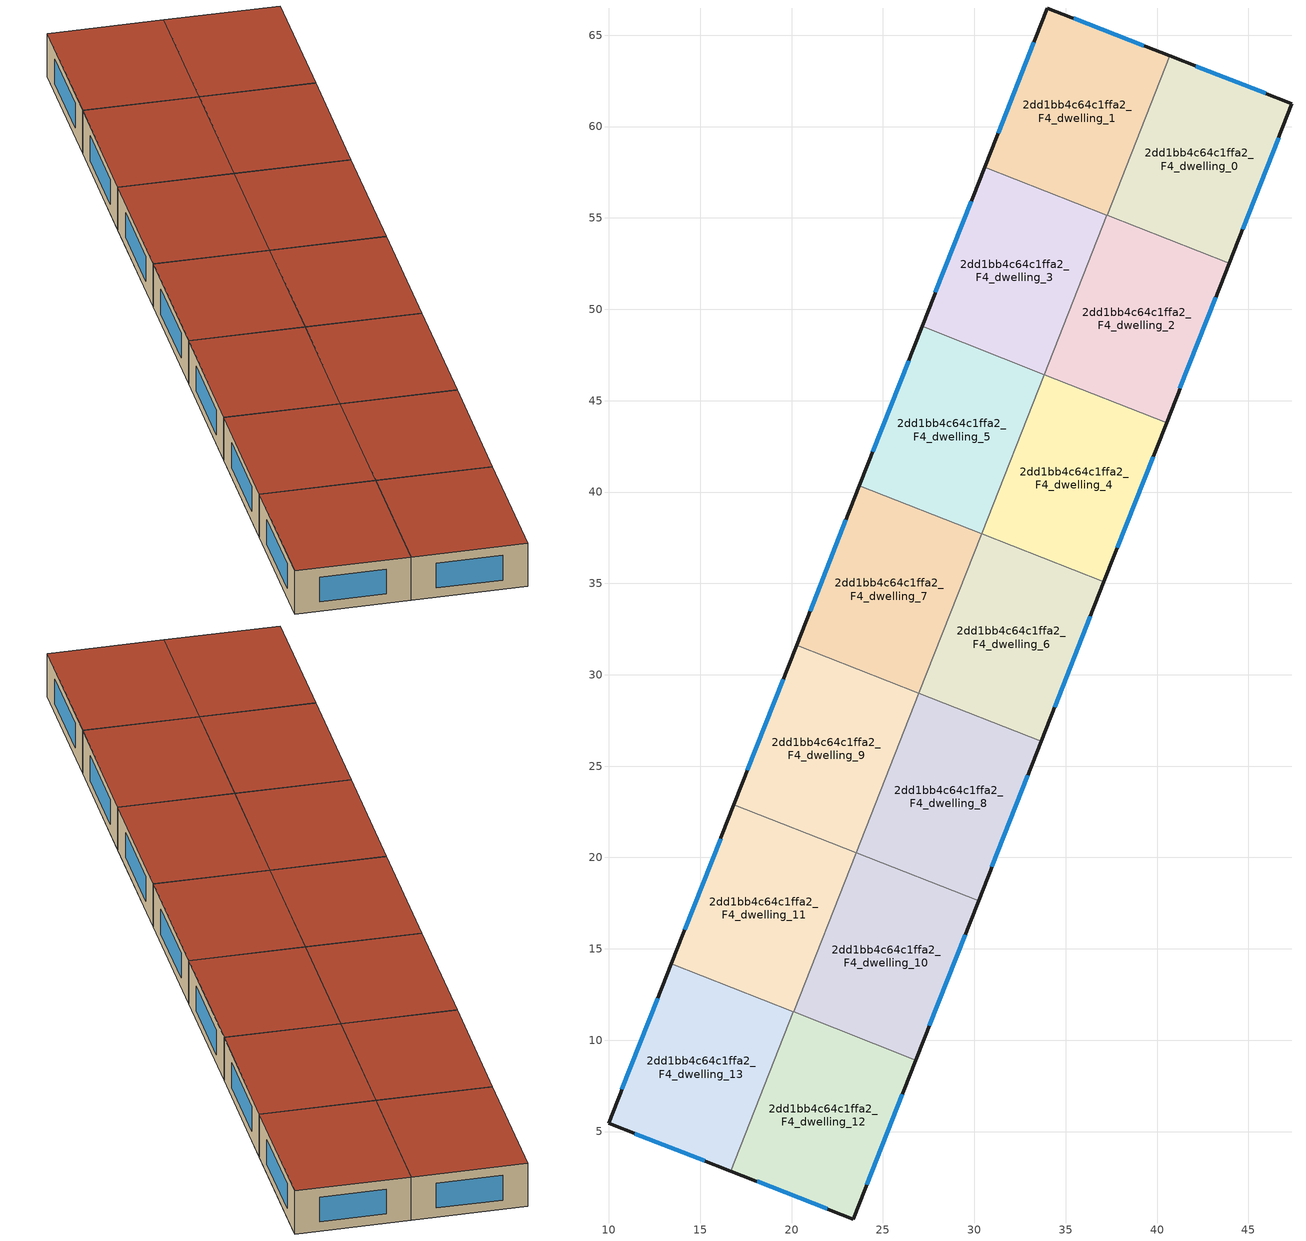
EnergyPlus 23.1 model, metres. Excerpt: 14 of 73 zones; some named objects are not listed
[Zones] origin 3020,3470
2dd1bb4c64c1ffa2_F4_dwelling_0
 floor to 2dd1bb4c64c1ffa2_F3_dwelling_0 (EU_floor_Construction): 47.39,61.26 43.95,52.52 37.27,55.15 40.7,63.87 z12
 wall outside (EU_wall_Construction): 43.95,52.52 47.39,61.26 40.7,63.87 z12:15
 wall to 2dd1bb4c64c1ffa2_F4_dwelling_1 (EU_wall_Construction): 40.7,63.87 37.27,55.15 z12:15
 wall to 2dd1bb4c64c1ffa2_F4_dwelling_2 (EU_wall_Construction): 37.27,55.15 43.95,52.52 z12:15
 window (EU_Window_Construction): 45.95,61.82 42.13,63.31 / 44.68,54.39 46.65,59.39 z12.64:14.36
 roof outside (EU_roof_Construction): 43.95,52.52 47.39,61.26 40.7,63.87 37.27,55.15 z15
2dd1bb4c64c1ffa2_F4_dwelling_1
 floor to 2dd1bb4c64c1ffa2_F3_dwelling_1 (EU_floor_Construction): 40.7,63.87 37.27,55.15 30.57,57.78 34,66.49 z12
 wall outside (EU_wall_Construction): 40.7,63.87 34,66.49 30.57,57.78 z12:15
 wall to 2dd1bb4c64c1ffa2_F4_dwelling_3 (EU_wall_Construction): 30.57,57.78 37.26,55.15 z12:15
 window (EU_Window_Construction): 39.26,64.43 35.43,65.93 / 33.26,64.62 31.3,59.64 z12.64:14.36
 roof outside (EU_roof_Construction): 37.27,55.15 40.7,63.87 34,66.49 30.57,57.78 z15
2dd1bb4c64c1ffa2_F4_dwelling_10
 floor to 2dd1bb4c64c1ffa2_F3_dwelling_10 (EU_floor_Construction): 30.23,17.64 26.8,8.92 20.11,11.55 23.54,20.27 z12
 wall outside (EU_wall_Construction): 26.8,8.92 30.23,17.64 z12:15
 wall to 2dd1bb4c64c1ffa2_F4_dwelling_11 (EU_wall_Construction): 23.54,20.27 20.11,11.55 z12:15
 wall to 2dd1bb4c64c1ffa2_F4_dwelling_8 (EU_wall_Construction): 30.23,17.64 23.54,20.27 z12:15
 wall to 2dd1bb4c64c1ffa2_F4_dwelling_12 (EU_wall_Construction): 20.11,11.55 26.8,8.92 z12:15
 window (EU_Window_Construction): 27.54,10.78 29.5,15.77 z12.64:14.36
 roof outside (EU_roof_Construction): 26.8,8.92 30.23,17.64 23.54,20.27 20.11,11.55 z15
2dd1bb4c64c1ffa2_F4_dwelling_11
 floor to 2dd1bb4c64c1ffa2_F3_dwelling_11 (EU_floor_Construction): 23.54,20.27 20.11,11.55 13.42,14.18 16.85,22.9 z12
 wall outside (EU_wall_Construction): 16.85,22.9 13.42,14.18 z12:15
 wall to 2dd1bb4c64c1ffa2_F4_dwelling_9 (EU_wall_Construction): 23.54,20.27 16.85,22.9 z12:15
 wall to 2dd1bb4c64c1ffa2_F4_dwelling_13 (EU_wall_Construction): 13.42,14.18 20.1,11.55 z12:15
 window (EU_Window_Construction): 16.11,21.03 14.15,16.05 z12.64:14.36
 roof outside (EU_roof_Construction): 20.11,11.55 23.54,20.27 16.85,22.9 13.42,14.18 z15
2dd1bb4c64c1ffa2_F4_dwelling_12
 floor to 2dd1bb4c64c1ffa2_F3_dwelling_12 (EU_floor_Construction): 26.8,8.92 23.38,0.22 16.67,2.83 20.1,11.55 z12
 wall outside (EU_wall_Construction): 16.67,2.83 23.38,0.22 26.8,8.92 z12:15
 wall to 2dd1bb4c64c1ffa2_F4_dwelling_13 (EU_wall_Construction): 20.1,11.55 16.67,2.83 z12:15
 window (EU_Window_Construction): 18.11,2.27 21.94,0.78 / 24.11,2.08 26.07,7.05 z12.64:14.36
 roof outside (EU_roof_Construction): 23.38,0.22 26.8,8.92 20.1,11.55 16.67,2.83 z15
2dd1bb4c64c1ffa2_F4_dwelling_13
 floor to 2dd1bb4c64c1ffa2_F3_dwelling_13 (EU_floor_Construction): 20.1,11.55 16.67,2.83 9.98,5.44 13.42,14.18 z12
 wall outside (EU_wall_Construction): 13.42,14.18 9.98,5.44 16.67,2.83 z12:15
 window (EU_Window_Construction): 11.42,4.88 15.24,3.39 / 12.68,12.31 10.72,7.32 z12.64:14.36
 roof outside (EU_roof_Construction): 16.67,2.83 20.1,11.55 13.42,14.18 9.98,5.44 z15
2dd1bb4c64c1ffa2_F4_dwelling_2
 floor to 2dd1bb4c64c1ffa2_F3_dwelling_2 (EU_floor_Construction): 43.95,52.52 40.52,43.8 33.83,46.43 37.26,55.15 z12
 wall outside (EU_wall_Construction): 40.52,43.8 43.95,52.52 z12:15
 wall to 2dd1bb4c64c1ffa2_F4_dwelling_4 (EU_wall_Construction): 33.83,46.43 40.52,43.8 z12:15
 wall to 2dd1bb4c64c1ffa2_F4_dwelling_3 (EU_wall_Construction): 37.26,55.15 33.83,46.43 z12:15
 window (EU_Window_Construction): 41.25,45.67 43.21,50.65 z12.64:14.36
 roof outside (EU_roof_Construction): 40.52,43.8 43.95,52.52 37.26,55.15 33.83,46.43 z15
2dd1bb4c64c1ffa2_F4_dwelling_3
 floor to 2dd1bb4c64c1ffa2_F3_dwelling_3 (EU_floor_Construction): 37.26,55.15 33.83,46.43 27.14,49.06 30.57,57.78 z12
 wall outside (EU_wall_Construction): 30.57,57.78 27.14,49.06 z12:15
 wall to 2dd1bb4c64c1ffa2_F4_dwelling_5 (EU_wall_Construction): 27.14,49.06 33.83,46.43 z12:15
 window (EU_Window_Construction): 29.84,55.91 27.87,50.93 z12.64:14.36
 roof outside (EU_roof_Construction): 33.83,46.43 37.26,55.15 30.57,57.78 27.14,49.06 z15
2dd1bb4c64c1ffa2_F4_dwelling_4
 floor to 2dd1bb4c64c1ffa2_F3_dwelling_4 (EU_floor_Construction): 40.52,43.8 37.09,35.08 30.4,37.71 33.83,46.43 z12
 wall outside (EU_wall_Construction): 37.09,35.08 40.52,43.8 z12:15
 wall to 2dd1bb4c64c1ffa2_F4_dwelling_5 (EU_wall_Construction): 33.83,46.43 30.4,37.71 z12:15
 wall to 2dd1bb4c64c1ffa2_F4_dwelling_6 (EU_wall_Construction): 30.4,37.71 37.09,35.08 z12:15
 window (EU_Window_Construction): 37.82,36.94 39.78,41.93 z12.64:14.36
 roof outside (EU_roof_Construction): 37.09,35.08 40.52,43.8 33.83,46.43 30.4,37.71 z15
2dd1bb4c64c1ffa2_F4_dwelling_5
 floor to 2dd1bb4c64c1ffa2_F3_dwelling_5 (EU_floor_Construction): 33.83,46.43 30.4,37.71 23.71,40.34 27.14,49.06 z12
 wall outside (EU_wall_Construction): 27.14,49.06 23.71,40.34 z12:15
 wall to 2dd1bb4c64c1ffa2_F4_dwelling_7 (EU_wall_Construction): 23.71,40.34 30.4,37.71 z12:15
 window (EU_Window_Construction): 26.41,47.19 24.44,42.21 z12.64:14.36
 roof outside (EU_roof_Construction): 30.4,37.71 33.83,46.43 27.14,49.06 23.71,40.34 z15
2dd1bb4c64c1ffa2_F4_dwelling_6
 floor to 2dd1bb4c64c1ffa2_F3_dwelling_6 (EU_floor_Construction): 37.09,35.08 33.66,26.36 26.97,28.99 30.4,37.71 z12
 wall outside (EU_wall_Construction): 33.66,26.36 37.09,35.08 z12:15
 wall to 2dd1bb4c64c1ffa2_F4_dwelling_8 (EU_wall_Construction): 26.97,28.99 33.66,26.36 z12:15
 wall to 2dd1bb4c64c1ffa2_F4_dwelling_7 (EU_wall_Construction): 30.4,37.71 26.97,28.99 z12:15
 window (EU_Window_Construction): 34.39,28.22 36.35,33.21 z12.64:14.36
 roof outside (EU_roof_Construction): 33.66,26.36 37.09,35.08 30.4,37.71 26.97,28.99 z15
2dd1bb4c64c1ffa2_F4_dwelling_7
 floor to 2dd1bb4c64c1ffa2_F3_dwelling_7 (EU_floor_Construction): 30.4,37.71 26.97,28.99 20.28,31.62 23.71,40.34 z12
 wall outside (EU_wall_Construction): 23.71,40.34 20.28,31.62 z12:15
 wall to 2dd1bb4c64c1ffa2_F4_dwelling_9 (EU_wall_Construction): 20.28,31.62 26.97,28.99 z12:15
 window (EU_Window_Construction): 22.98,38.47 21.01,33.49 z12.64:14.36
 roof outside (EU_roof_Construction): 26.97,28.99 30.4,37.71 23.71,40.34 20.28,31.62 z15
2dd1bb4c64c1ffa2_F4_dwelling_8
 floor to 2dd1bb4c64c1ffa2_F3_dwelling_8 (EU_floor_Construction): 33.66,26.36 30.23,17.64 23.54,20.27 26.97,28.99 z12
 wall outside (EU_wall_Construction): 30.23,17.64 33.66,26.36 z12:15
 wall to 2dd1bb4c64c1ffa2_F4_dwelling_9 (EU_wall_Construction): 26.97,28.99 23.54,20.27 z12:15
 window (EU_Window_Construction): 30.97,19.5 32.93,24.49 z12.64:14.36
 roof outside (EU_roof_Construction): 30.23,17.64 33.66,26.36 26.97,28.99 23.54,20.27 z15
2dd1bb4c64c1ffa2_F4_dwelling_9
 floor to 2dd1bb4c64c1ffa2_F3_dwelling_9 (EU_floor_Construction): 26.97,28.99 23.54,20.27 16.85,22.9 20.28,31.62 z12
 wall outside (EU_wall_Construction): 20.28,31.62 16.85,22.9 z12:15
 window (EU_Window_Construction): 19.54,29.75 17.58,24.77 z12.64:14.36
 roof outside (EU_roof_Construction): 23.54,20.27 26.97,28.99 20.28,31.62 16.85,22.9 z15
[Building]
EU S2 Campaign: North Axis=0; Terrain=City; Solar Distribution=FullExterior
[Site:Location]
Yerevan-Zvartnots.Intl.AP: Latitude=40.15; Longitude=44.383; Time Zone=4; Elevation=854
[SizingPeriod:WeatherFileDays]
AnnualSizingPeriod: Begin Month=1; Begin Day of Month=1; End Month=12; End Day of Month=31; Day of Week for Start Day=Monday; Use Weather File Daylight Saving Period=No; Use Weather File Rain and Snow Indicators=No
[MATERIAL]
EU_InternalMass_Material: Roughness=MediumRough; Thickness=0.1; Conductivity=1; Density=1800; Specific Heat=900; Thermal Absorptance=0.9; Solar Absorptance=0.7; Visible Absorptance=0.7
[MATERIAL:NOMASS] Roughness=MediumRough; Thermal Absorptance=0.9; Solar Absorptance=0.7; Visible Absorptance=0.7
Name | Thermal Resistance
EU_wall_NoMass | 1.05043
EU_roof_NoMass | 1.45357
EU_floor_NoMass | 0.478065
[WINDOWMATERIAL:SIMPLEGLAZINGSYSTEM]
EU_Window_SimpleGlazing: UFactor=2.5566; Solar Heat Gain Coefficient=0.75; Visible Transmittance=0.75
[CONSTRUCTION]
EU_wall_Construction: EU_wall_NoMass
EU_roof_Construction: EU_roof_NoMass
EU_floor_Construction: EU_floor_NoMass
EU_Window_Construction: EU_Window_SimpleGlazing
EU_InternalMass_Construction: EU_InternalMass_Material
[ZONE] Type=1; Multiplier=1; Ceiling Height=autocalculate; Floor Area=autocalculate; Part of Total Floor Area=Yes
Name | Volume
2dd1bb4c64c1ffa2_F4_dwelling_0 | 202.064
2dd1bb4c64c1ffa2_F4_dwelling_1 | 202.109
2dd1bb4c64c1ffa2_F4_dwelling_10 | 202.081
2dd1bb4c64c1ffa2_F4_dwelling_11 | 202.094
2dd1bb4c64c1ffa2_F4_dwelling_12 | 202.084
2dd1bb4c64c1ffa2_F4_dwelling_13 | 202.073
2dd1bb4c64c1ffa2_F4_dwelling_2 | 202.07
2dd1bb4c64c1ffa2_F4_dwelling_3 | 202.099
2dd1bb4c64c1ffa2_F4_dwelling_4 | 202.067
2dd1bb4c64c1ffa2_F4_dwelling_5 | 202.104
2dd1bb4c64c1ffa2_F4_dwelling_6 | 202.08
2dd1bb4c64c1ffa2_F4_dwelling_7 | 202.083
2dd1bb4c64c1ffa2_F4_dwelling_8 | 202.092
2dd1bb4c64c1ffa2_F4_dwelling_9 | 202.11
[INTERNALMASS] Construction=EU_InternalMass_Construction
Name | Zone or ZoneList | Surface Area
2dd1bb4c64c1ffa2_F4_dwelling_0_EU_InternalMass | 2dd1bb4c64c1ffa2_F4_dwelling_0 | 67.3584
2dd1bb4c64c1ffa2_F4_dwelling_1_EU_InternalMass | 2dd1bb4c64c1ffa2_F4_dwelling_1 | 67.368
2dd1bb4c64c1ffa2_F4_dwelling_2_EU_InternalMass | 2dd1bb4c64c1ffa2_F4_dwelling_2 | 67.3589
2dd1bb4c64c1ffa2_F4_dwelling_3_EU_InternalMass | 2dd1bb4c64c1ffa2_F4_dwelling_3 | 67.3651
2dd1bb4c64c1ffa2_F4_dwelling_4_EU_InternalMass | 2dd1bb4c64c1ffa2_F4_dwelling_4 | 67.3596
2dd1bb4c64c1ffa2_F4_dwelling_5_EU_InternalMass | 2dd1bb4c64c1ffa2_F4_dwelling_5 | 67.3613
2dd1bb4c64c1ffa2_F4_dwelling_6_EU_InternalMass | 2dd1bb4c64c1ffa2_F4_dwelling_6 | 67.3632
2dd1bb4c64c1ffa2_F4_dwelling_7_EU_InternalMass | 2dd1bb4c64c1ffa2_F4_dwelling_7 | 67.3589
2dd1bb4c64c1ffa2_F4_dwelling_8_EU_InternalMass | 2dd1bb4c64c1ffa2_F4_dwelling_8 | 67.362
2dd1bb4c64c1ffa2_F4_dwelling_9_EU_InternalMass | 2dd1bb4c64c1ffa2_F4_dwelling_9 | 67.3699
2dd1bb4c64c1ffa2_F4_dwelling_10_EU_InternalMass | 2dd1bb4c64c1ffa2_F4_dwelling_10 | 67.3619
2dd1bb4c64c1ffa2_F4_dwelling_11_EU_InternalMass | 2dd1bb4c64c1ffa2_F4_dwelling_11 | 67.3646
2dd1bb4c64c1ffa2_F4_dwelling_12_EU_InternalMass | 2dd1bb4c64c1ffa2_F4_dwelling_12 | 67.3616
2dd1bb4c64c1ffa2_F4_dwelling_13_EU_InternalMass | 2dd1bb4c64c1ffa2_F4_dwelling_13 | 67.356
[OTHEREQUIPMENT] Fuel Type=Electricity; Design Level Calculation Method=Watts/Area; Power per Zone Floor Area=1; Fraction Latent=0; Fraction Radiant=0; Fraction Lost=0; Carbon Dioxide Generation Rate=0; EndUse Subcategory=EU_Step8_InternalGains
Name | Zone or ZoneList or Space or SpaceList | Schedule
EU_Step8_InternalGain_2dd1bb4c64c1ffa2_F4_dwelling_0_f000 | 2dd1bb4c64c1ffa2_F4_dwelling_0 | EU_Step8_GainSchedule_2dd1bb4c64c1ffa2_F4_dwelling_0_f000
EU_Step8_InternalGain_2dd1bb4c64c1ffa2_F4_dwelling_1_f000 | 2dd1bb4c64c1ffa2_F4_dwelling_1 | EU_Step8_GainSchedule_2dd1bb4c64c1ffa2_F4_dwelling_1_f000
EU_Step8_InternalGain_2dd1bb4c64c1ffa2_F4_dwelling_2_f000 | 2dd1bb4c64c1ffa2_F4_dwelling_2 | EU_Step8_GainSchedule_2dd1bb4c64c1ffa2_F4_dwelling_2_f000
EU_Step8_InternalGain_2dd1bb4c64c1ffa2_F4_dwelling_3_f000 | 2dd1bb4c64c1ffa2_F4_dwelling_3 | EU_Step8_GainSchedule_2dd1bb4c64c1ffa2_F4_dwelling_3_f000
EU_Step8_InternalGain_2dd1bb4c64c1ffa2_F4_dwelling_4_f000 | 2dd1bb4c64c1ffa2_F4_dwelling_4 | EU_Step8_GainSchedule_2dd1bb4c64c1ffa2_F4_dwelling_4_f000
EU_Step8_InternalGain_2dd1bb4c64c1ffa2_F4_dwelling_5_f000 | 2dd1bb4c64c1ffa2_F4_dwelling_5 | EU_Step8_GainSchedule_2dd1bb4c64c1ffa2_F4_dwelling_5_f000
EU_Step8_InternalGain_2dd1bb4c64c1ffa2_F4_dwelling_6_f000 | 2dd1bb4c64c1ffa2_F4_dwelling_6 | EU_Step8_GainSchedule_2dd1bb4c64c1ffa2_F4_dwelling_6_f000
EU_Step8_InternalGain_2dd1bb4c64c1ffa2_F4_dwelling_7_f000 | 2dd1bb4c64c1ffa2_F4_dwelling_7 | EU_Step8_GainSchedule_2dd1bb4c64c1ffa2_F4_dwelling_7_f000
EU_Step8_InternalGain_2dd1bb4c64c1ffa2_F4_dwelling_8_f000 | 2dd1bb4c64c1ffa2_F4_dwelling_8 | EU_Step8_GainSchedule_2dd1bb4c64c1ffa2_F4_dwelling_8_f000
EU_Step8_InternalGain_2dd1bb4c64c1ffa2_F4_dwelling_9_f000 | 2dd1bb4c64c1ffa2_F4_dwelling_9 | EU_Step8_GainSchedule_2dd1bb4c64c1ffa2_F4_dwelling_9_f000
EU_Step8_InternalGain_2dd1bb4c64c1ffa2_F4_dwelling_10_f000 | 2dd1bb4c64c1ffa2_F4_dwelling_10 | EU_Step8_GainSchedule_2dd1bb4c64c1ffa2_F4_dwelling_10_f000
EU_Step8_InternalGain_2dd1bb4c64c1ffa2_F4_dwelling_11_f000 | 2dd1bb4c64c1ffa2_F4_dwelling_11 | EU_Step8_GainSchedule_2dd1bb4c64c1ffa2_F4_dwelling_11_f000
EU_Step8_InternalGain_2dd1bb4c64c1ffa2_F4_dwelling_12_f000 | 2dd1bb4c64c1ffa2_F4_dwelling_12 | EU_Step8_GainSchedule_2dd1bb4c64c1ffa2_F4_dwelling_12_f000
EU_Step8_InternalGain_2dd1bb4c64c1ffa2_F4_dwelling_13_f000 | 2dd1bb4c64c1ffa2_F4_dwelling_13 | EU_Step8_GainSchedule_2dd1bb4c64c1ffa2_F4_dwelling_13_f000
[ZONEVENTILATION:DESIGNFLOWRATE] Schedule=EU_AlwaysOn; Design Flow Rate Calculation Method=AirChanges/Hour; Air Changes per Hour=0.557805; Ventilation Type=Natural; Fan Pressure Rise=0; Fan Total Efficiency=1; Constant Term Coefficient=1; Temperature Term Coefficient=0; Velocity Term Coefficient=0; Velocity Squared Term Coefficient=0; Minimum Indoor Temperature=-100; Maximum Indoor Temperature=100; Delta Temperature=-100; Minimum Outdoor Temperature=-100; Maximum Outdoor Temperature=100; Maximum Wind Speed=40
Name | Zone or ZoneList or Space or SpaceList
EU_ConstantAir_2dd1bb4c64c1ffa2_F4_dwelling_0 | 2dd1bb4c64c1ffa2_F4_dwelling_0
EU_ConstantAir_2dd1bb4c64c1ffa2_F4_dwelling_1 | 2dd1bb4c64c1ffa2_F4_dwelling_1
EU_ConstantAir_2dd1bb4c64c1ffa2_F4_dwelling_2 | 2dd1bb4c64c1ffa2_F4_dwelling_2
EU_ConstantAir_2dd1bb4c64c1ffa2_F4_dwelling_3 | 2dd1bb4c64c1ffa2_F4_dwelling_3
EU_ConstantAir_2dd1bb4c64c1ffa2_F4_dwelling_4 | 2dd1bb4c64c1ffa2_F4_dwelling_4
EU_ConstantAir_2dd1bb4c64c1ffa2_F4_dwelling_5 | 2dd1bb4c64c1ffa2_F4_dwelling_5
EU_ConstantAir_2dd1bb4c64c1ffa2_F4_dwelling_6 | 2dd1bb4c64c1ffa2_F4_dwelling_6
EU_ConstantAir_2dd1bb4c64c1ffa2_F4_dwelling_7 | 2dd1bb4c64c1ffa2_F4_dwelling_7
EU_ConstantAir_2dd1bb4c64c1ffa2_F4_dwelling_8 | 2dd1bb4c64c1ffa2_F4_dwelling_8
EU_ConstantAir_2dd1bb4c64c1ffa2_F4_dwelling_9 | 2dd1bb4c64c1ffa2_F4_dwelling_9
EU_ConstantAir_2dd1bb4c64c1ffa2_F4_dwelling_10 | 2dd1bb4c64c1ffa2_F4_dwelling_10
EU_ConstantAir_2dd1bb4c64c1ffa2_F4_dwelling_11 | 2dd1bb4c64c1ffa2_F4_dwelling_11
EU_ConstantAir_2dd1bb4c64c1ffa2_F4_dwelling_12 | 2dd1bb4c64c1ffa2_F4_dwelling_12
EU_ConstantAir_2dd1bb4c64c1ffa2_F4_dwelling_13 | 2dd1bb4c64c1ffa2_F4_dwelling_13
[HVACTEMPLATE:THERMOSTAT] Constant Heating Setpoint=20; Constant Cooling Setpoint=50
EU_HeatOnly_2dd1bb4c64c1ffa2_F4_dwelling_6; EU_HeatOnly_2dd1bb4c64c1ffa2_F4_dwelling_7; EU_HeatOnly_2dd1bb4c64c1ffa2_F4_dwelling_8; EU_HeatOnly_2dd1bb4c64c1ffa2_F4_dwelling_9; EU_HeatOnly_2dd1bb4c64c1ffa2_F4_dwelling_10; EU_HeatOnly_2dd1bb4c64c1ffa2_F4_dwelling_11; EU_HeatOnly_2dd1bb4c64c1ffa2_F4_dwelling_12; EU_HeatOnly_2dd1bb4c64c1ffa2_F4_dwelling_13
[HVACTEMPLATE:ZONE:IDEALLOADSAIRSYSTEM] System Availability Schedule=EU_AlwaysOn; Maximum Heating Supply Air Temperature=50; Minimum Cooling Supply Air Temperature=13; Maximum Heating Supply Air Humidity Ratio=0.0156; Minimum Cooling Supply Air Humidity Ratio=0.0077; Heating Limit=NoLimit; Cooling Limit=NoLimit; Heating Availability Schedule=EU_AlwaysOn; Cooling Availability Schedule=EU_CoolingOff; Dehumidification Control Type=ConstantSensibleHeatRatio; Cooling Sensible Heat Ratio=0.7; Dehumidification Setpoint=60; Humidification Control Type=None; Humidification Setpoint=30; Outdoor Air Method=None; Outdoor Air Flow Rate per Person=0.00944; Outdoor Air Flow Rate per Zone Floor Area=0; Outdoor Air Flow Rate per Zone=0; Demand Controlled Ventilation Type=None; Outdoor Air Economizer Type=NoEconomizer; Heat Recovery Type=None; Sensible Heat Recovery Effectiveness=0.7; Latent Heat Recovery Effectiveness=0.65
Name | Template Thermostat
2dd1bb4c64c1ffa2_F4_dwelling_0 | EU_HeatOnly_2dd1bb4c64c1ffa2_F4_dwelling_0
2dd1bb4c64c1ffa2_F4_dwelling_1 | EU_HeatOnly_2dd1bb4c64c1ffa2_F4_dwelling_1
2dd1bb4c64c1ffa2_F4_dwelling_2 | EU_HeatOnly_2dd1bb4c64c1ffa2_F4_dwelling_2
2dd1bb4c64c1ffa2_F4_dwelling_3 | EU_HeatOnly_2dd1bb4c64c1ffa2_F4_dwelling_3
2dd1bb4c64c1ffa2_F4_dwelling_4 | EU_HeatOnly_2dd1bb4c64c1ffa2_F4_dwelling_4
2dd1bb4c64c1ffa2_F4_dwelling_5 | EU_HeatOnly_2dd1bb4c64c1ffa2_F4_dwelling_5
2dd1bb4c64c1ffa2_F4_dwelling_6 | EU_HeatOnly_2dd1bb4c64c1ffa2_F4_dwelling_6
2dd1bb4c64c1ffa2_F4_dwelling_7 | EU_HeatOnly_2dd1bb4c64c1ffa2_F4_dwelling_7
2dd1bb4c64c1ffa2_F4_dwelling_8 | EU_HeatOnly_2dd1bb4c64c1ffa2_F4_dwelling_8
2dd1bb4c64c1ffa2_F4_dwelling_9 | EU_HeatOnly_2dd1bb4c64c1ffa2_F4_dwelling_9
2dd1bb4c64c1ffa2_F4_dwelling_10 | EU_HeatOnly_2dd1bb4c64c1ffa2_F4_dwelling_10
2dd1bb4c64c1ffa2_F4_dwelling_11 | EU_HeatOnly_2dd1bb4c64c1ffa2_F4_dwelling_11
2dd1bb4c64c1ffa2_F4_dwelling_12 | EU_HeatOnly_2dd1bb4c64c1ffa2_F4_dwelling_12
2dd1bb4c64c1ffa2_F4_dwelling_13 | EU_HeatOnly_2dd1bb4c64c1ffa2_F4_dwelling_13
[SIZING:ZONE] Zone Cooling Design Supply Air Temperature Input Method=SupplyAirTemperature; Zone Cooling Design Supply Air Temperature=13; Zone Heating Design Supply Air Temperature Input Method=SupplyAirTemperature; Zone Heating Design Supply Air Temperature=50; Zone Cooling Design Supply Air Humidity Ratio=0.008; Zone Heating Design Supply Air Humidity Ratio=0.008; Cooling Design Air Flow Method=DesignDay; Cooling Design Air Flow Rate=0; Cooling Minimum Air Flow per Zone Floor Area=0.000762; Cooling Minimum Air Flow=0; Cooling Minimum Air Flow Fraction=0.2; Heating Design Air Flow Method=DesignDay; Heating Design Air Flow Rate=0; Heating Maximum Air Flow per Zone Floor Area=0.002032; Heating Maximum Air Flow=0.141576; Heating Maximum Air Flow Fraction=0.3; Account for Dedicated Outdoor Air System=No; Dedicated Outdoor Air System Control Strategy=NeutralSupplyAir; Dedicated Outdoor Air Low Setpoint Temperature for Design=autosize; Dedicated Outdoor Air High Setpoint Temperature for Design=autosize; Zone Load Sizing Method=Sensible Load Only No Latent Load; Zone Latent Cooling Design Supply Air Humidity Ratio Input Method=HumidityRatioDifference; Zone Cooling Design Supply Air Humidity Ratio Difference=0.005; Zone Latent Heating Design Supply Air Humidity Ratio Input Method=HumidityRatioDifference; Zone Humidification Design Supply Air Humidity Ratio Difference=0.005
2dd1bb4c64c1ffa2_F4_dwelling_0; 2dd1bb4c64c1ffa2_F4_dwelling_1; 2dd1bb4c64c1ffa2_F4_dwelling_2; 2dd1bb4c64c1ffa2_F4_dwelling_3; 2dd1bb4c64c1ffa2_F4_dwelling_4; 2dd1bb4c64c1ffa2_F4_dwelling_5; 2dd1bb4c64c1ffa2_F4_dwelling_6; 2dd1bb4c64c1ffa2_F4_dwelling_7; 2dd1bb4c64c1ffa2_F4_dwelling_8; 2dd1bb4c64c1ffa2_F4_dwelling_9; 2dd1bb4c64c1ffa2_F4_dwelling_10; 2dd1bb4c64c1ffa2_F4_dwelling_11; 2dd1bb4c64c1ffa2_F4_dwelling_12; 2dd1bb4c64c1ffa2_F4_dwelling_13
[SCHEDULE:CONSTANT]
Name | Hourly Value
EU_AlwaysOn | 1
EU_CoolingOff | 0
[SCHEDULE:FILE] Column Number=1; Rows to Skip at Top=0; Number of Hours of Data=8760; Column Separator=Comma; Interpolate to Timestep=No; Minutes per Item=60; Adjust Schedule for Daylight Savings=Yes
Name | File
EU_Step8_GainSchedule_2dd1bb4c64c1ffa2_F4_dwelling_0_f000 | ../../schedules/2dd1bb4c64c1ffa2/2dd1bb4c64c1ffa2_F4_dwelling_0_f000_gain.csv
EU_Step8_GainSchedule_2dd1bb4c64c1ffa2_F4_dwelling_1_f000 | ../../schedules/2dd1bb4c64c1ffa2/2dd1bb4c64c1ffa2_F4_dwelling_1_f000_gain.csv
EU_Step8_GainSchedule_2dd1bb4c64c1ffa2_F4_dwelling_2_f000 | ../../schedules/2dd1bb4c64c1ffa2/2dd1bb4c64c1ffa2_F4_dwelling_2_f000_gain.csv
EU_Step8_GainSchedule_2dd1bb4c64c1ffa2_F4_dwelling_3_f000 | ../../schedules/2dd1bb4c64c1ffa2/2dd1bb4c64c1ffa2_F4_dwelling_3_f000_gain.csv
EU_Step8_GainSchedule_2dd1bb4c64c1ffa2_F4_dwelling_4_f000 | ../../schedules/2dd1bb4c64c1ffa2/2dd1bb4c64c1ffa2_F4_dwelling_4_f000_gain.csv
EU_Step8_GainSchedule_2dd1bb4c64c1ffa2_F4_dwelling_5_f000 | ../../schedules/2dd1bb4c64c1ffa2/2dd1bb4c64c1ffa2_F4_dwelling_5_f000_gain.csv
EU_Step8_GainSchedule_2dd1bb4c64c1ffa2_F4_dwelling_6_f000 | ../../schedules/2dd1bb4c64c1ffa2/2dd1bb4c64c1ffa2_F4_dwelling_6_f000_gain.csv
EU_Step8_GainSchedule_2dd1bb4c64c1ffa2_F4_dwelling_7_f000 | ../../schedules/2dd1bb4c64c1ffa2/2dd1bb4c64c1ffa2_F4_dwelling_7_f000_gain.csv
EU_Step8_GainSchedule_2dd1bb4c64c1ffa2_F4_dwelling_8_f000 | ../../schedules/2dd1bb4c64c1ffa2/2dd1bb4c64c1ffa2_F4_dwelling_8_f000_gain.csv
EU_Step8_GainSchedule_2dd1bb4c64c1ffa2_F4_dwelling_9_f000 | ../../schedules/2dd1bb4c64c1ffa2/2dd1bb4c64c1ffa2_F4_dwelling_9_f000_gain.csv
EU_Step8_GainSchedule_2dd1bb4c64c1ffa2_F4_dwelling_10_f000 | ../../schedules/2dd1bb4c64c1ffa2/2dd1bb4c64c1ffa2_F4_dwelling_10_f000_gain.csv
EU_Step8_GainSchedule_2dd1bb4c64c1ffa2_F4_dwelling_11_f000 | ../../schedules/2dd1bb4c64c1ffa2/2dd1bb4c64c1ffa2_F4_dwelling_11_f000_gain.csv
EU_Step8_GainSchedule_2dd1bb4c64c1ffa2_F4_dwelling_12_f000 | ../../schedules/2dd1bb4c64c1ffa2/2dd1bb4c64c1ffa2_F4_dwelling_12_f000_gain.csv
EU_Step8_GainSchedule_2dd1bb4c64c1ffa2_F4_dwelling_13_f000 | ../../schedules/2dd1bb4c64c1ffa2/2dd1bb4c64c1ffa2_F4_dwelling_13_f000_gain.csv
